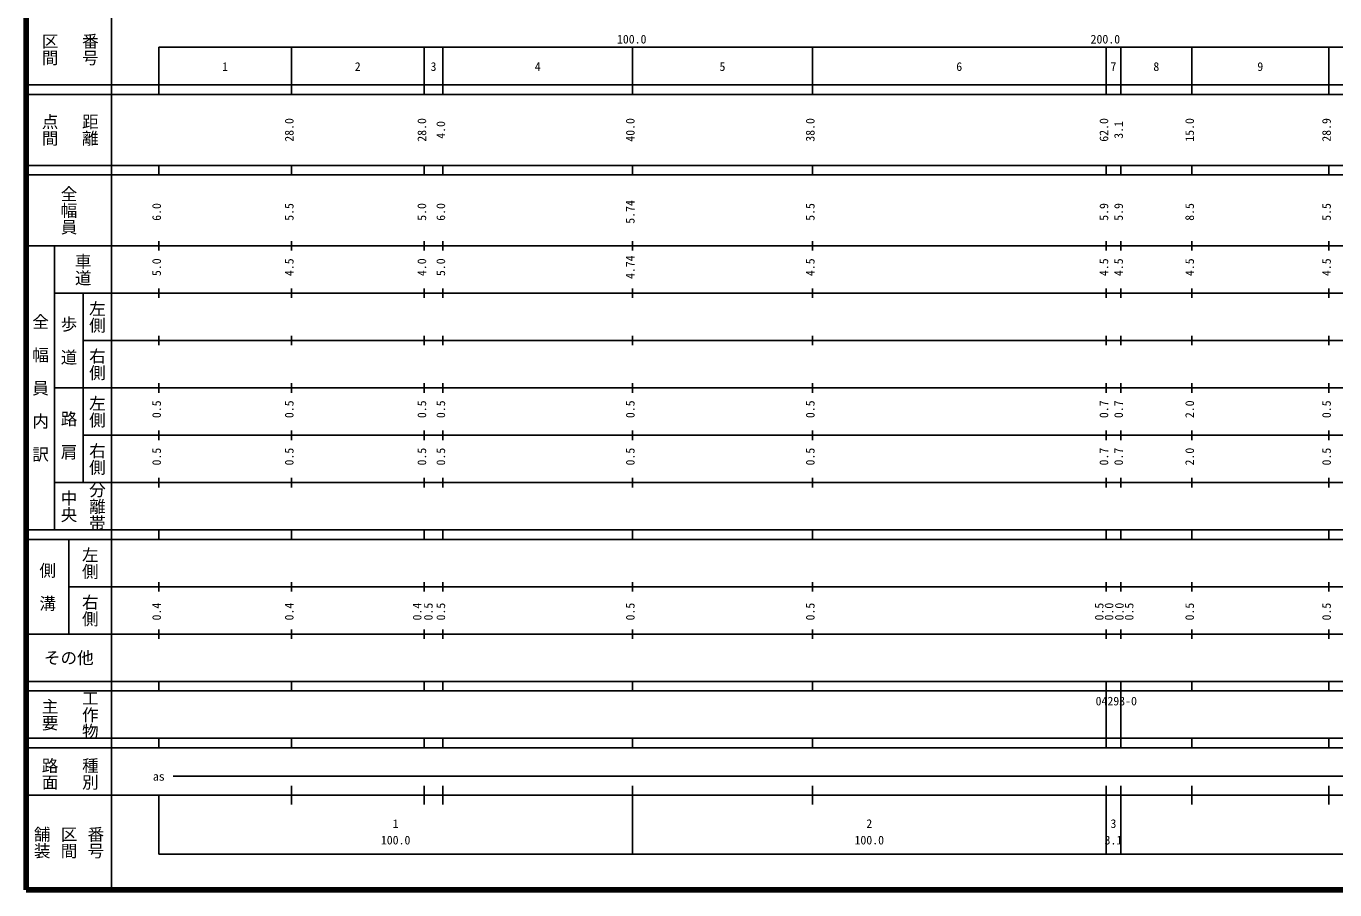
# Model space of a CAD drawing. Units: millimetres on the paper, enlarged 1000 times. Extents: x 40000 to 680090, y 20000 to 380000.
# Drawn here: x 40000 to 316293, y 20000 to 202409 of the extents above; entities that cross this region are included whole.
import ezdxf
from ezdxf.enums import TextEntityAlignment as Align

# ---------------------------------------------------------------- set-up
doc = ezdxf.new("R2010")
doc.units = ezdxf.units.MM
doc.header["$LTSCALE"] = 1000
doc.layers.add('M-TTL', color=2, linetype='Continuous', lineweight=140)
doc.layers.add('M-TTL-BAND', color=7, linetype='Continuous', lineweight=25)
doc.styles.add('@ＭＳ ゴシック', font='')
doc.styles.add('ＭＳ ゴシック', font='')
doc.styles.get('@ＭＳ ゴシック').set_extended_font_data('@MS Gothic')
doc.styles.get('ＭＳ ゴシック').set_extended_font_data('MS Gothic')

msp = doc.modelspace()

# ---------------------------------------------------------------- linework, layer by layer
at = {"layer": 'M-TTL'}
for p, q in [((40000, 380000), (40000, 20000)), ((40000, 20000), (680000, 20000))]:
    msp.add_line(p, q, dxfattribs=at)
at = {"layer": 'M-TTL-BAND'}
for p, q in [((58000, 370000), (58000, 20000)), ((68000, 198000), (579000, 198000)), ((68000, 198000), (68000, 188000)), ((96000, 188000), (96000, 198000)), ((124000, 188000), (124000, 198000)), ((128000, 188000), (128000, 198000)), ((168000, 188000), (168000, 198000)), ((206000, 188000), (206000, 198000)), ((268000, 188000), (268000, 198000)), ((271100, 188000), (271100, 198000)), ((286100, 188000), (286100, 198000)), ((315000, 188000), (315000, 198000)), ((40000, 190000), (579000, 190000)), ((40000, 188000), (579000, 188000)), ((40000, 173000), (579000, 173000)), ((68000, 171000), (68000, 173000)), ((96000, 171000), (96000, 173000)), ((124000, 171000), (124000, 173000)), ((128000, 171000), (128000, 173000)), ((168000, 171000), (168000, 173000)), ((206000, 171000), (206000, 173000)), ((268000, 171000), (268000, 173000)), ((271100, 171000), (271100, 173000)), ((286100, 171000), (286100, 173000)), ((315000, 171000), (315000, 173000)), ((40000, 171000), (579000, 171000)), ((40000, 156000), (579000, 156000)), ((46000, 96000), (46000, 156000)), ((68000, 155000), (68000, 157000)), ((96000, 155000), (96000, 157000)), ((124000, 155000), (124000, 157000)), ((128000, 155000), (128000, 157000)), ((168000, 155000), (168000, 157000)), ((206000, 155000), (206000, 157000)), ((268000, 155000), (268000, 157000)), ((271100, 155000), (271100, 157000)), ((286100, 155000), (286100, 157000)), ((315000, 155000), (315000, 157000)), ((68000, 145000), (68000, 147000)), ((96000, 145000), (96000, 147000)), ((124000, 145000), (124000, 147000)), ((128000, 145000), (128000, 147000)), ((168000, 145000), (168000, 147000)), ((206000, 145000), (206000, 147000)), ((268000, 145000), (268000, 147000)), ((271100, 145000), (271100, 147000)), ((286100, 145000), (286100, 147000)), ((315000, 145000), (315000, 147000)), ((46000, 146000), (579000, 146000)), ((52000, 146000), (52000, 106000)), ((52000, 136000), (579000, 136000)), ((68000, 135000), (68000, 137000)), ((96000, 135000), (96000, 137000)), ((124000, 135000), (124000, 137000)), ((128000, 135000), (128000, 137000)), ((168000, 135000), (168000, 137000)), ((206000, 135000), (206000, 137000)), ((268000, 135000), (268000, 137000)), ((271100, 135000), (271100, 137000)), ((286100, 135000), (286100, 137000)), ((315000, 135000), (315000, 137000)), ((46000, 126000), (579000, 126000)), ((68000, 125000), (68000, 127000)), ((96000, 125000), (96000, 127000)), ((124000, 125000), (124000, 127000)), ((128000, 125000), (128000, 127000)), ((168000, 125000), (168000, 127000)), ((206000, 125000), (206000, 127000)), ((268000, 125000), (268000, 127000)), ((271100, 125000), (271100, 127000)), ((286100, 125000), (286100, 127000)), ((315000, 125000), (315000, 127000)), ((68000, 115000), (68000, 117000)), ((96000, 115000), (96000, 117000)), ((124000, 115000), (124000, 117000)), ((128000, 115000), (128000, 117000)), ((168000, 115000), (168000, 117000)), ((206000, 115000), (206000, 117000)), ((268000, 115000), (268000, 117000)), ((271100, 115000), (271100, 117000)), ((286100, 115000), (286100, 117000)), ((315000, 115000), (315000, 117000)), ((52000, 116000), (579000, 116000)), ((46000, 106000), (579000, 106000)), ((68000, 105000), (68000, 107000)), ((96000, 105000), (96000, 107000)), ((124000, 105000), (124000, 107000)), ((128000, 105000), (128000, 107000)), ((168000, 105000), (168000, 107000)), ((206000, 105000), (206000, 107000)), ((268000, 105000), (268000, 107000)), ((271100, 105000), (271100, 107000)), ((286100, 105000), (286100, 107000)), ((315000, 105000), (315000, 107000)), ((40000, 96000), (579000, 96000)), ((40000, 94000), (579000, 94000)), ((49000, 94000), (49000, 74000)), ((68000, 94000), (68000, 96000)), ((96000, 94000), (96000, 96000)), ((124000, 94000), (124000, 96000)), ((128000, 94000), (128000, 96000)), ((168000, 94000), (168000, 96000)), ((206000, 94000), (206000, 96000)), ((268000, 94000), (268000, 96000)), ((271100, 94000), (271100, 96000)), ((286100, 94000), (286100, 96000)), ((315000, 94000), (315000, 96000)), ((49000, 84000), (579000, 84000)), ((68000, 83000), (68000, 85000)), ((96000, 83000), (96000, 85000)), ((124000, 83000), (124000, 85000)), ((128000, 83000), (128000, 85000)), ((168000, 83000), (168000, 85000)), ((206000, 83000), (206000, 85000)), ((268000, 83000), (268000, 85000)), ((271100, 83000), (271100, 85000)), ((286100, 83000), (286100, 85000)), ((315000, 83000), (315000, 85000)), ((68000, 73000), (68000, 75000)), ((96000, 73000), (96000, 75000)), ((124000, 73000), (124000, 75000)), ((128000, 73000), (128000, 75000)), ((168000, 73000), (168000, 75000)), ((206000, 73000), (206000, 75000)), ((268000, 73000), (268000, 75000)), ((271100, 73000), (271100, 75000)), ((286100, 73000), (286100, 75000)), ((315000, 73000), (315000, 75000)), ((40000, 74000), (579000, 74000)), ((40000, 64000), (579000, 64000)), ((68000, 62000), (68000, 64000)), ((96000, 62000), (96000, 64000)), ((124000, 62000), (124000, 64000)), ((128000, 62000), (128000, 64000)), ((168000, 62000), (168000, 64000)), ((206000, 62000), (206000, 64000)), ((268000, 62000), (268000, 64000)), ((271100, 62000), (271100, 64000)), ((286100, 62000), (286100, 64000)), ((315000, 62000), (315000, 64000)), ((40000, 62000), (579000, 62000)), ((268000, 52000), (268000, 62000)), ((271100, 52000), (271100, 62000)), ((40000, 52000), (579000, 52000)), ((40000, 50000), (579000, 50000)), ((68000, 50000), (68000, 52000)), ((96000, 50000), (96000, 52000)), ((124000, 50000), (124000, 52000)), ((128000, 50000), (128000, 52000)), ((168000, 50000), (168000, 52000)), ((206000, 50000), (206000, 52000)), ((268000, 50000), (268000, 52000)), ((271100, 50000), (271100, 52000)), ((286100, 50000), (286100, 52000)), ((315000, 50000), (315000, 52000)), ((71000, 44000), (499495, 44000)), ((96000, 38000), (96000, 42000)), ((124000, 38000), (124000, 42000)), ((128000, 38000), (128000, 42000)), ((168000, 27500), (168000, 42000)), ((206000, 38000), (206000, 42000)), ((268000, 27500), (268000, 42000)), ((271100, 27500), (271100, 42000)), ((286100, 38000), (286100, 42000)), ((315000, 38000), (315000, 42000)), ((40000, 40000), (579000, 40000)), ((68000, 40000), (68000, 27500)), ((68000, 27500), (579000, 27500))]:
    msp.add_line(p, q, dxfattribs=at)

# ---------------------------------------------------------------- texts
at = {"layer": 'M-TTL-BAND', "style": '@ＭＳ ゴシック'}
for s, p in [('区間', (45000, 197500)), ('番号', (53500, 197500)), ('点間', (45000, 180500)), ('距離', (53500, 180500)), ('全幅員', (49000, 163500)), ('車道', (52000, 151000)), ('左側', (55000, 141000)), ('全\u3000幅\u3000員\u3000内\u3000訳', (43000, 126000)), ('歩\u3000道', (49000, 136000)), ('右側', (55000, 131000)), ('左側', (55000, 121000)), ('路\u3000肩', (49000, 116000)), ('右側', (55000, 111000)), ('分離帯', (55000, 101000)), ('中央', (49000, 101000)), ('左側', (53500, 89000)), ('側\u3000溝', (44500, 84000)), ('右側', (53500, 79000)), ('工作物', (53500, 57000)), ('主要', (45000, 57000)), ('路面', (45000, 44500)), ('種別', (53500, 44500)), ('舗装', (43333, 30000)), ('番号', (54667, 30000)), ('区間', (49000, 30000))]:
    msp.add_text(s, height=2566, rotation=270, dxfattribs=at).set_placement(p, align=Align.MIDDLE_CENTER)
at = {"layer": 'M-TTL-BAND', "style": 'ＭＳ ゴシック'}
for s, p in [('100.0', (167844, 198195)), ('200.0', (267844, 198195)), ('1', (82000, 192405)), ('2', (110000, 192405)), ('3', (126000, 192405)), ('4', (148000, 192405)), ('5', (187000, 192405)), ('6', (237000, 192405)), ('7', (269550, 192405)), ('8', (278600, 192405)), ('9', (300550, 192405)), ('as', (68000, 42500)), ('1', (118000, 32523)), ('2', (218000, 32523)), ('3', (269550, 32523)), ('100.0', (118000, 29033)), ('100.0', (218000, 29033)), ('3.1', (269550, 29033))]:
    msp.add_text(s, height=1833, dxfattribs=at).set_placement(p, align=Align.BOTTOM_CENTER)
for s, p in [('28.0', (97000, 180500)), ('28.0', (125000, 180500)), ('40.0', (169000, 180500)), ('38.0', (207000, 180500)), ('62.0', (269000, 180500)), ('15.0', (287100, 180500)), ('28.9', (316000, 180500)), ('4.0', (129000, 180500)), ('3.1', (272100, 180500)), ('6.0', (69000, 163174)), ('5.5', (97000, 163174)), ('5.0', (125000, 163174)), ('6.0', (129000, 163174)), ('5.74', (169000, 163174)), ('5.5', (207000, 163174)), ('5.9', (269000, 163174)), ('5.9', (272100, 163174)), ('8.5', (287100, 163174)), ('5.5', (316000, 163174)), ('5.0', (69000, 151500)), ('4.5', (97000, 151500)), ('4.0', (125000, 151500)), ('5.0', (129000, 151500)), ('4.74', (169000, 151500)), ('4.5', (207000, 151500)), ('4.5', (269000, 151500)), ('4.5', (272100, 151500)), ('4.5', (287100, 151500)), ('4.5', (316000, 151500)), ('0.5', (69000, 121500)), ('0.5', (97000, 121500)), ('0.5', (125000, 121500)), ('0.5', (129000, 121500)), ('0.5', (169000, 121500)), ('0.5', (207000, 121500)), ('0.7', (269000, 121500)), ('0.7', (272100, 121500)), ('2.0', (287100, 121500)), ('0.5', (316000, 121500)), ('0.5', (69000, 111500)), ('0.5', (97000, 111500)), ('0.5', (125000, 111500)), ('0.5', (129000, 111500)), ('0.5', (169000, 111500)), ('0.5', (207000, 111500)), ('0.7', (269000, 111500)), ('0.7', (272100, 111500)), ('2.0', (287100, 111500)), ('0.5', (316000, 111500)), ('0.4', (69000, 78764)), ('0.4', (97000, 78764)), ('0.4', (124000, 78764)), ('0.5', (126370, 78764)), ('0.5', (129000, 78764)), ('0.5', (169000, 78764)), ('0.5', (207000, 78764)), ('0.5', (268000, 78764)), ('0.0', (270081, 78764)), ('0.0', (272256, 78764)), ('0.5', (274319, 78764)), ('0.5', (287100, 78764)), ('0.5', (316000, 78764))]:
    msp.add_text(s, height=1833, rotation=90, dxfattribs=at).set_placement(p, align=Align.BOTTOM_CENTER)
msp.add_text('その他', height=2566, dxfattribs=at).set_placement((49000, 69000), align=Align.MIDDLE_CENTER)
msp.add_text('04293-0', height=1833, dxfattribs=at).set_placement((265786, 58405), align=Align.BOTTOM_LEFT)

doc.saveas('drawing.dxf')
